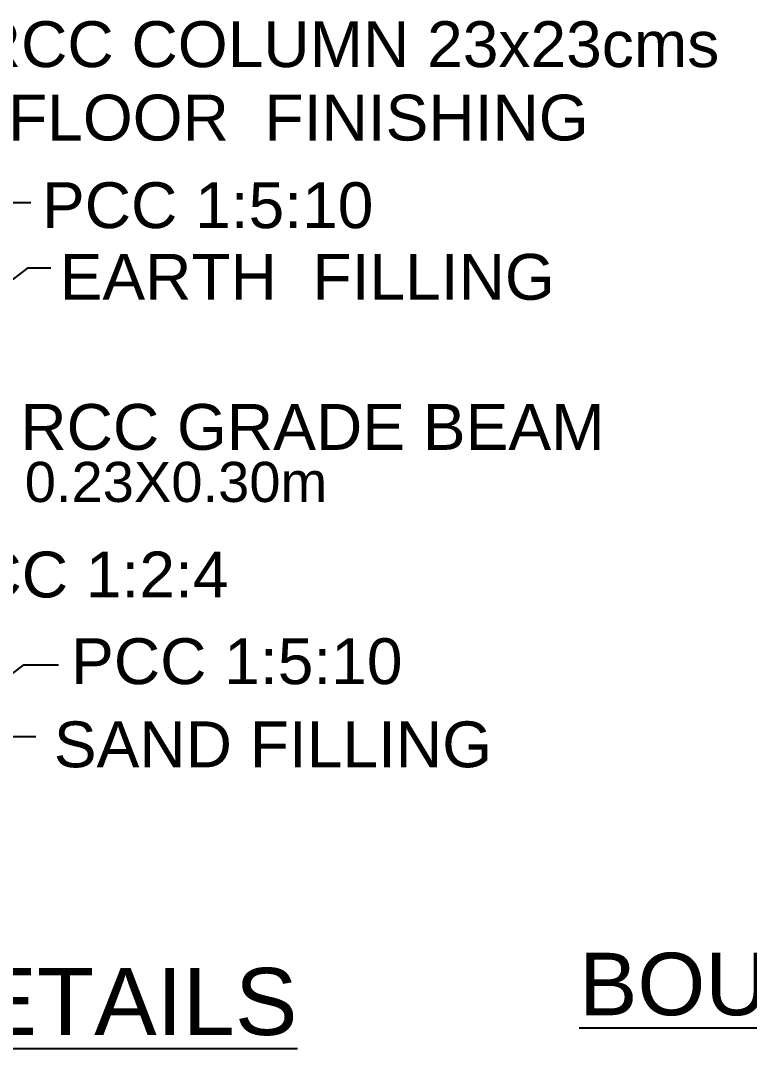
# Model space of a CAD drawing. Header units: metres. Extents: x 0 to 184, y 0 to 104.
# Drawn here: x 63.48 to 70.74, y 9.94 to 20.19 of the extents above; entities that cross this region are included whole.
import ezdxf

# ---------------------------------------------------------------- set-up
doc = ezdxf.new("R2010")
doc.units = ezdxf.units.M
doc.styles.get("Standard").update_dxf_attribs({"font": 'arial.ttf', "height": 0.35})

msp = doc.modelspace()

# ---------------------------------------------------------------- linework, layer by layer
at = {"color": 7, "lineweight": 25}
for p, q in [((63.28013, 18.37823), (63.58133, 18.37823)), ((63.55281, 17.72596), (62.83197, 17.17658)), ((63.55281, 17.72596), (63.78243, 17.72596)), ((62.0505, 12.64924), (63.51179, 13.76764)), ((63.51179, 13.76764), (63.85622, 13.76764)), ((63.28853, 13.05387), (63.63296, 13.05387))]:
    msp.add_line(p, q, dxfattribs=at)

# ---------------------------------------------------------------- texts
for s, height, p in [('RCC COLUMN 23x23cms', 0.4572, (63.02313, 19.7264)), ('FLOOR  FINISHING', 0.4572, (63.35443, 18.99455)), ('PCC 1:5:10', 0.4572, (63.69247, 18.12115)), ('EARTH  FILLING', 0.4572, (63.86819, 17.40714)), ('RCC GRADE BEAM', 0.4572, (63.47673, 15.91097)), ('0.23X0.30m', 0.40005, (63.52072, 15.39137)), ('RCC 1:2:4', 0.4572, (62.56891, 14.43963)), ('PCC 1:5:10', 0.4572, (63.98266, 13.57552)), ('SAND FILLING', 0.4572, (63.81073, 12.74677)), ('%%UBOUNDARY WALL SECTION', 0.6226556, (69.04376, 10.2752)), ('%%UFOUNDATION DETAILS', 0.6687959, (55.90863, 10.0779))]:
    msp.add_text(s, height=height, dxfattribs=at).set_placement(p)

doc.saveas('drawing.dxf')
